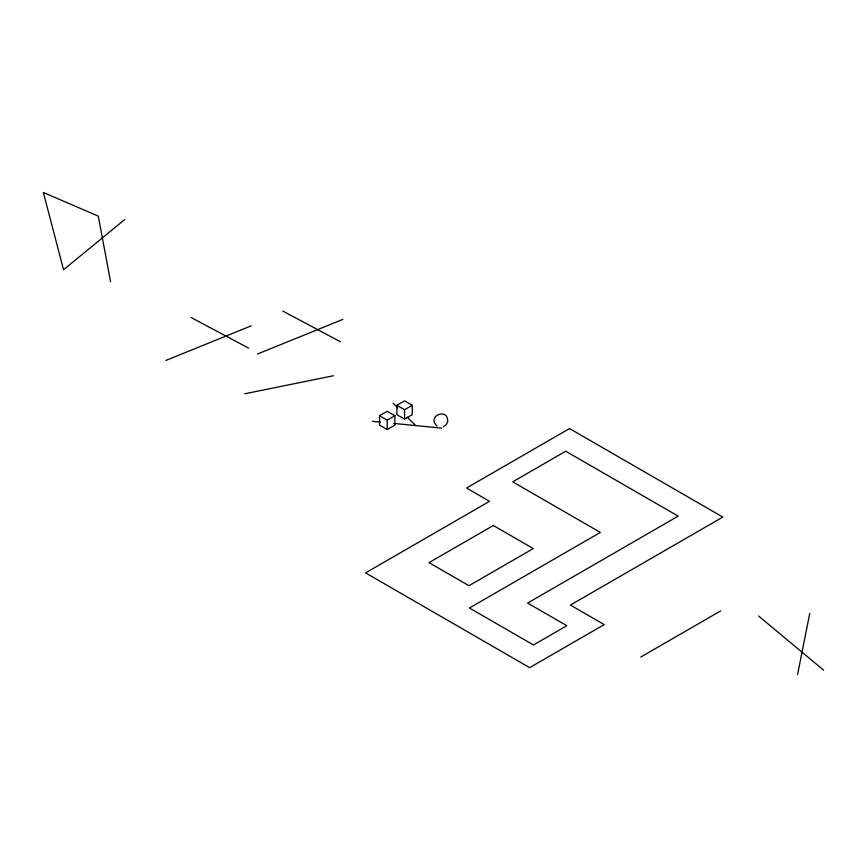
<?xml version="1.0" encoding="UTF-8"?>
<svg xmlns="http://www.w3.org/2000/svg" width="867" height="867" viewBox="0 0 867 867"><rect width="100%" height="100%" fill="white"/><g stroke="black" fill="none" stroke-linecap="round" stroke-linejoin="round"><path stroke-width="1.3" d="M447.654 421.492C448.412 407.154 426.239 415.965 436.914 425.903M443.319 426.857L446.18 424.819L447.643 421.568M797.575 674.526L809.724 613.478M124.783 219.503L63.54 269.756L43.35 192.474L98.285 216.132L110.564 281.677M396.902 405.301L404.575 400.868L412.237 405.301L412.237 414.686L404.575 419.119L396.902 414.686L396.902 405.301L404.575 409.723L412.237 405.301M379.551 415.737L387.213 411.305L394.886 415.737L394.886 425.133L387.213 429.555L379.551 425.133L379.551 415.737L387.213 420.159L394.886 415.737M640.8 657.023L720.748 610.867M165.825 360.455L251.213 325.84M257.51 354.007L342.898 319.392M244.667 393.802L333.492 375.736M372.409 421.34L380.418 422.121M393.748 423.432L441.758 428.125M282.826 311.09L340.395 341.739M191.141 317.528L248.71 348.176M758.549 616.003L823.65 670.169M393.13 403.209L397.834 407.869M407.241 417.19L415.716 425.578M404.575 409.723L404.575 419.119M387.213 420.159L387.213 429.555M569.521 428.558L466.522 488.023L489.541 501.31L365.56 572.892L529.672 667.644L604.234 624.598L570.41 605.079L722.829 517.079L569.521 428.558M565.739 451.23L512.722 481.835L600.332 532.425L469.415 608.005L533.454 644.972L566.834 625.703L527.602 603.064L678.167 516.136L565.739 451.23M493.334 525.5L429.002 562.64L468.982 585.713L533.303 548.573L493.334 525.5"/></g></svg>
